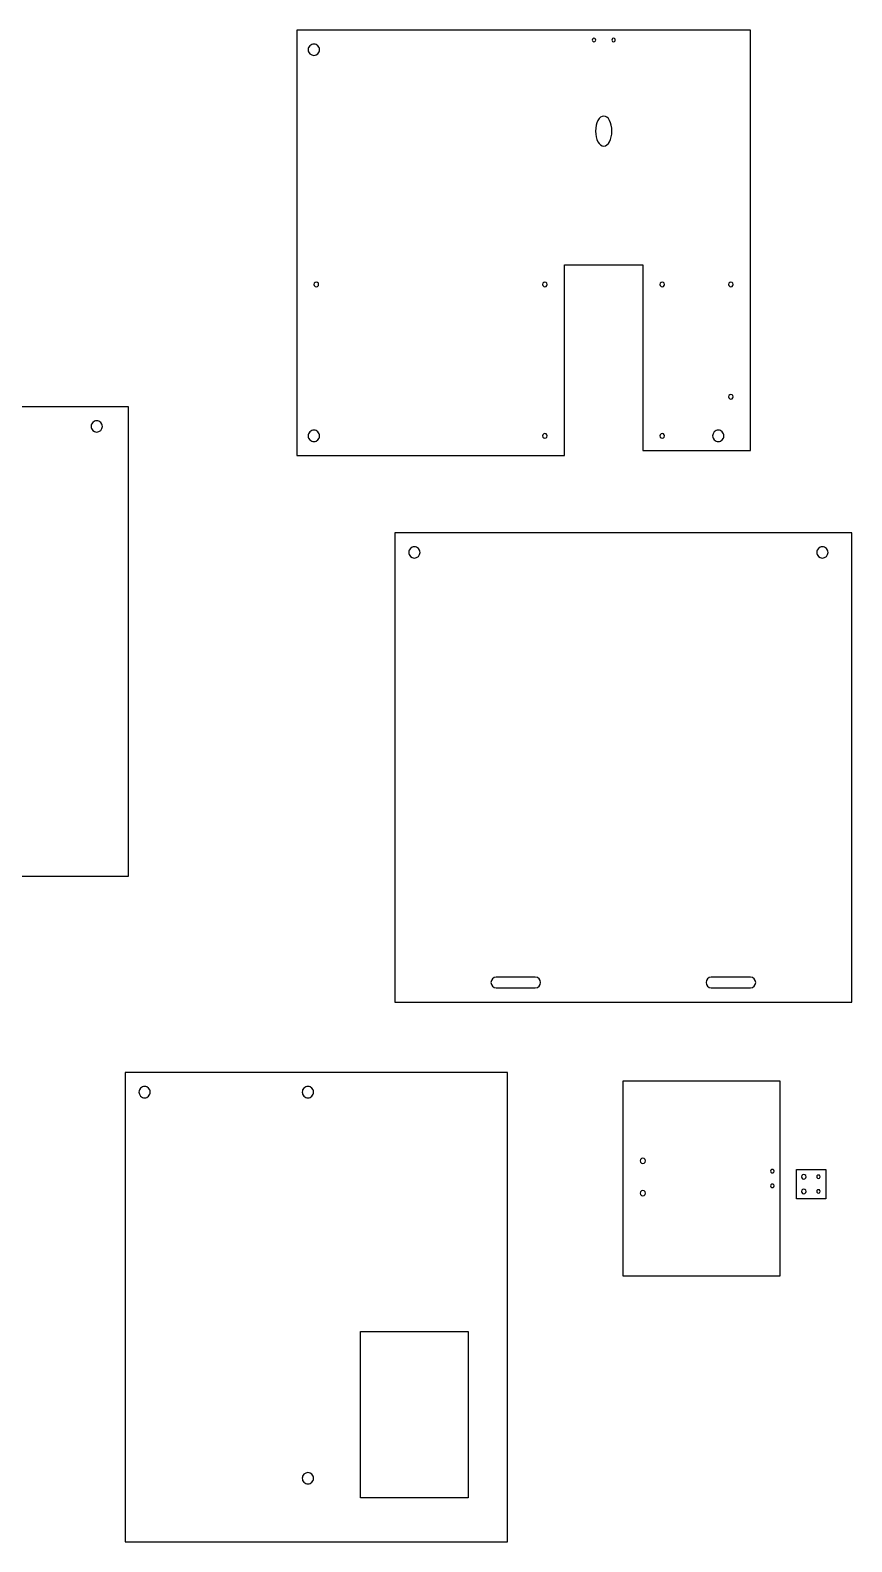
# Model space of a CAD drawing. Extents: x -891 to 831, y 0 to 1780.
# Drawn here: x -303 to 230, y 754 to 1736 of the extents above; entities that cross this region are included whole.
import ezdxf

# ---------------------------------------------------------------- set-up
doc = ezdxf.new("R2010")
doc.units = 0

msp = doc.modelspace()

# ---------------------------------------------------------------- linework, layer by layer
at = {"layer": 'Sketch053'}
for p, q in [((6.55367, 1058.97), (-241.843, 1058.97)), ((-241.843, 1058.97), (-241.843, 754.17)), ((6.55367, 754.17), (6.55367, 1058.97)), ((-232.750106, 1047.011311), (-232.82599, 1046.27)), ((-232.82599, 1046.27), (-232.750106, 1045.528689)), ((-232.534817, 1047.701641), (-232.750106, 1047.011311)), ((-232.750106, 1045.528689), (-232.534817, 1044.838359)), ((-231.745123, 1048.87035), (-232.534817, 1047.701641)), ((-232.534817, 1044.838359), (-231.745123, 1043.66965)), ((-230.575114, 1049.658117), (-231.745123, 1048.87035)), ((-231.745123, 1043.66965), (-230.575114, 1042.881883)), ((-229.88443, 1049.872269), (-230.575114, 1049.658117)), ((-230.575114, 1042.881883), (-229.88443, 1042.667731)), ((-229.142995, 1049.946931), (-229.88443, 1049.872269)), ((-229.88443, 1042.667731), (-229.142995, 1042.593069)), ((-228.40156, 1049.872269), (-229.142995, 1049.946931)), ((-229.142995, 1042.593069), (-228.40156, 1042.667731)), ((-227.710876, 1049.658117), (-228.40156, 1049.872269)), ((-228.40156, 1042.667731), (-227.710876, 1042.881883)), ((-226.540867, 1048.87035), (-227.710876, 1049.658117)), ((-227.710876, 1042.881883), (-226.540867, 1043.66965)), ((-225.751173, 1047.701641), (-226.540867, 1048.87035)), ((-226.540867, 1043.66965), (-225.751173, 1044.838359)), ((-225.535884, 1047.011311), (-225.751173, 1047.701641)), ((-225.751173, 1044.838359), (-225.535884, 1045.528689)), ((-225.46, 1046.27), (-225.535884, 1047.011311)), ((-225.535884, 1045.528689), (-225.46, 1046.27)), ((-225.46, 1046.27), (-225.46, 1046.27)), ((-126.682106, 1047.011311), (-126.75799, 1046.27)), ((-126.75799, 1046.27), (-126.682106, 1045.528689)), ((-126.466817, 1047.701641), (-126.682106, 1047.011311)), ((-126.682106, 1045.528689), (-126.466817, 1044.838359)), ((-125.677123, 1048.87035), (-126.466817, 1047.701641)), ((-126.466817, 1044.838359), (-125.677123, 1043.66965)), ((-124.507114, 1049.658117), (-125.677123, 1048.87035)), ((-125.677123, 1043.66965), (-124.507114, 1042.881883)), ((-123.81643, 1049.872269), (-124.507114, 1049.658117)), ((-124.507114, 1042.881883), (-123.81643, 1042.667731)), ((-123.074995, 1049.946931), (-123.81643, 1049.872269)), ((-123.81643, 1042.667731), (-123.074995, 1042.593069)), ((-122.33356, 1049.872269), (-123.074995, 1049.946931)), ((-123.074995, 1042.593069), (-122.33356, 1042.667731)), ((-121.642876, 1049.658117), (-122.33356, 1049.872269)), ((-122.33356, 1042.667731), (-121.642876, 1042.881883)), ((-120.472867, 1048.87035), (-121.642876, 1049.658117)), ((-121.642876, 1042.881883), (-120.472867, 1043.66965)), ((-119.683173, 1047.701641), (-120.472867, 1048.87035)), ((-120.472867, 1043.66965), (-119.683173, 1044.838359)), ((-119.467884, 1047.011311), (-119.683173, 1047.701641)), ((-119.683173, 1044.838359), (-119.467884, 1045.528689)), ((-119.392, 1046.27), (-119.467884, 1047.011311)), ((-119.467884, 1045.528689), (-119.392, 1046.27)), ((-119.392, 1046.27), (-119.392, 1046.27)), ((-88.9071, 890.695), (-19.0572, 890.695)), ((-88.9071, 782.745), (-88.9071, 890.695)), ((-19.0572, 890.695), (-19.0572, 782.745)), ((-126.682106, 796.186311), (-126.75799, 795.445)), ((-126.75799, 795.445), (-126.682106, 794.703689)), ((-126.466817, 796.876641), (-126.682106, 796.186311)), ((-125.677123, 798.04535), (-126.466817, 796.876641)), ((-124.507114, 798.833117), (-125.677123, 798.04535)), ((-123.81643, 799.047269), (-124.507114, 798.833117)), ((-123.074995, 799.121931), (-123.81643, 799.047269)), ((-122.33356, 799.047269), (-123.074995, 799.121931)), ((-121.642876, 798.833117), (-122.33356, 799.047269)), ((-120.472867, 798.04535), (-121.642876, 798.833117)), ((-119.683173, 796.876641), (-120.472867, 798.04535)), ((-119.467884, 796.186311), (-119.683173, 796.876641)), ((-119.392, 795.445), (-119.467884, 796.186311)), ((-119.467884, 794.703689), (-119.392, 795.445)), ((-119.392, 795.445), (-119.392, 795.445)), ((-126.682106, 794.703689), (-126.466817, 794.013359)), ((-126.466817, 794.013359), (-125.677123, 792.84465)), ((-125.677123, 792.84465), (-124.507114, 792.056883)), ((-124.507114, 792.056883), (-123.81643, 791.842731)), ((-123.81643, 791.842731), (-123.074995, 791.768069)), ((-123.074995, 791.768069), (-122.33356, 791.842731)), ((-122.33356, 791.842731), (-121.642876, 792.056883)), ((-121.642876, 792.056883), (-120.472867, 792.84465)), ((-120.472867, 792.84465), (-119.683173, 794.013359)), ((-119.683173, 794.013359), (-119.467884, 794.703689)), ((-19.0572, 782.745), (-88.9071, 782.745)), ((-241.843, 754.17), (-240.243, 754.17)), ((-240.243, 754.17), (6.55367, 754.17))]:
    msp.add_line(p, q, dxfattribs=at)
at = {"layer": 'Sketch056'}
for p, q in [((194.266, 996.055), (213.316, 996.055)), ((194.266, 977.005), (194.266, 996.055)), ((197.708177, 992.055), (197.504, 991.293)), ((198.266, 992.612823), (197.708177, 992.055)), ((199.028, 992.817), (198.266, 992.612823)), ((199.79, 992.612823), (199.028, 992.817)), ((200.347823, 992.055), (199.79, 992.612823)), ((200.552, 991.293), (200.347823, 992.055)), ((207.573831, 991.85815), (207.4224, 991.293)), ((207.98755, 992.271869), (207.573831, 991.85815)), ((208.5527, 992.4233), (207.98755, 992.271869)), ((209.11785, 992.271869), (208.5527, 992.4233)), ((209.531569, 991.85815), (209.11785, 992.271869)), ((209.683, 991.293), (209.531569, 991.85815)), ((213.316, 996.055), (213.316, 977.005)), ((197.504, 991.293), (197.708177, 990.531)), ((197.708177, 982.53), (197.504, 981.768)), ((197.708177, 990.531), (198.266, 989.973177)), ((198.266, 983.087823), (197.708177, 982.53)), ((198.266, 989.973177), (199.028, 989.769)), ((199.028, 983.292), (198.266, 983.087823)), ((199.028, 989.769), (199.79, 989.973177)), ((199.79, 983.087823), (199.028, 983.292)), ((199.79, 989.973177), (200.347823, 990.531)), ((200.347823, 982.53), (199.79, 983.087823)), ((200.347823, 990.531), (200.552, 991.293)), ((200.552, 981.768), (200.347823, 982.53)), ((200.552, 991.293), (200.552, 991.293)), ((207.4224, 991.293), (207.573831, 990.72785)), ((207.573831, 982.33315), (207.4224, 981.768)), ((207.573831, 990.72785), (207.98755, 990.314131)), ((207.98755, 982.746869), (207.573831, 982.33315)), ((207.98755, 990.314131), (208.5527, 990.1627)), ((208.5527, 982.8983), (207.98755, 982.746869)), ((208.5527, 990.1627), (209.11785, 990.314131)), ((209.11785, 982.746869), (208.5527, 982.8983)), ((209.11785, 990.314131), (209.531569, 990.72785)), ((209.531569, 982.33315), (209.11785, 982.746869)), ((209.531569, 990.72785), (209.683, 991.293)), ((209.683, 981.768), (209.531569, 982.33315)), ((209.683, 991.293), (209.683, 991.293)), ((213.316, 977.005), (194.266, 977.005)), ((197.504, 981.768), (197.708177, 981.006)), ((197.708177, 981.006), (198.266, 980.448177)), ((198.266, 980.448177), (199.028, 980.244)), ((199.028, 980.244), (199.79, 980.448177)), ((199.79, 980.448177), (200.347823, 981.006)), ((200.347823, 981.006), (200.552, 981.768)), ((200.552, 981.768), (200.552, 981.768)), ((207.4224, 981.768), (207.573831, 981.20285)), ((207.573831, 981.20285), (207.98755, 980.789131)), ((207.98755, 980.789131), (208.5527, 980.6377)), ((208.5527, 980.6377), (209.11785, 980.789131)), ((209.11785, 980.789131), (209.531569, 981.20285)), ((209.531569, 981.20285), (209.683, 981.768)), ((209.683, 981.768), (209.683, 981.768))]:
    msp.add_line(p, q, dxfattribs=at)
at = {"layer": 'Sketch057'}
for p, q in [((81.7914, 1053.66), (183.391, 1053.66)), ((81.7914, 926.66), (81.7914, 1053.66)), ((183.391, 1053.66), (183.391, 926.66)), ((92.995601, 1002.4536), (92.7642, 1001.59)), ((92.7642, 1001.59), (92.995601, 1000.7264)), ((93.6278, 1003.085799), (92.995601, 1002.4536)), ((94.4914, 1003.3172), (93.6278, 1003.085799)), ((95.355, 1003.085799), (94.4914, 1003.3172)), ((95.987199, 1002.4536), (95.355, 1003.085799)), ((96.2186, 1001.59), (95.987199, 1002.4536)), ((95.987199, 1000.7264), (96.2186, 1001.59)), ((96.2186, 1001.59), (96.2186, 1001.59)), ((92.995601, 1000.7264), (93.6278, 1000.094201)), ((93.6278, 1000.094201), (94.4914, 999.8628)), ((94.4914, 999.8628), (95.355, 1000.094201)), ((95.355, 1000.094201), (95.987199, 1000.7264)), ((177.649831, 995.48815), (177.4984, 994.923)), ((177.4984, 994.923), (177.649831, 994.35785)), ((178.06355, 995.901869), (177.649831, 995.48815)), ((177.649831, 994.35785), (178.06355, 993.944131)), ((178.6287, 996.0533), (178.06355, 995.901869)), ((178.06355, 993.944131), (178.6287, 993.7927)), ((179.19385, 995.901869), (178.6287, 996.0533)), ((178.6287, 993.7927), (179.19385, 993.944131)), ((179.607569, 995.48815), (179.19385, 995.901869)), ((179.19385, 993.944131), (179.607569, 994.35785)), ((179.759, 994.923), (179.607569, 995.48815)), ((179.607569, 994.35785), (179.759, 994.923)), ((179.759, 994.923), (179.759, 994.923)), ((93.6278, 982.130799), (92.995601, 981.4986)), ((94.4914, 982.3622), (93.6278, 982.130799)), ((95.355, 982.130799), (94.4914, 982.3622)), ((95.987199, 981.4986), (95.355, 982.130799)), ((177.649831, 985.96315), (177.4984, 985.398)), ((177.4984, 985.398), (177.649831, 984.83285)), ((178.06355, 986.376869), (177.649831, 985.96315)), ((177.649831, 984.83285), (178.06355, 984.419131)), ((178.6287, 986.5283), (178.06355, 986.376869)), ((178.06355, 984.419131), (178.6287, 984.2677)), ((179.19385, 986.376869), (178.6287, 986.5283)), ((178.6287, 984.2677), (179.19385, 984.419131)), ((179.607569, 985.96315), (179.19385, 986.376869)), ((179.19385, 984.419131), (179.607569, 984.83285)), ((179.759, 985.398), (179.607569, 985.96315)), ((179.607569, 984.83285), (179.759, 985.398)), ((179.759, 985.398), (179.759, 985.398)), ((92.995601, 981.4986), (92.7642, 980.635)), ((92.7642, 980.635), (92.995601, 979.7714)), ((92.995601, 979.7714), (93.6278, 979.139201)), ((93.6278, 979.139201), (94.4914, 978.9078)), ((94.4914, 978.9078), (95.355, 979.139201)), ((95.355, 979.139201), (95.987199, 979.7714)), ((96.2186, 980.635), (95.987199, 981.4986)), ((95.987199, 979.7714), (96.2186, 980.635)), ((96.2186, 980.635), (96.2186, 980.635)), ((183.391, 926.66), (81.7914, 926.66))]:
    msp.add_line(p, q, dxfattribs=at)
at = {"layer": 'Sketch058'}
for p, q in [((230.172, 1409.58), (-66.5895, 1409.58)), ((-66.5895, 1409.58), (-66.5895, 1104.78)), ((230.172, 1104.78), (230.172, 1409.58)), ((-57.496606, 1397.621311), (-57.57249, 1396.88)), ((-57.57249, 1396.88), (-57.496606, 1396.138689)), ((-57.281317, 1398.311641), (-57.496606, 1397.621311)), ((-57.496606, 1396.138689), (-57.281317, 1395.448359)), ((-56.491623, 1399.48035), (-57.281317, 1398.311641)), ((-57.281317, 1395.448359), (-56.491623, 1394.27965)), ((-55.321614, 1400.268117), (-56.491623, 1399.48035)), ((-54.63093, 1400.482269), (-55.321614, 1400.268117)), ((-53.889495, 1400.556931), (-54.63093, 1400.482269)), ((-53.14806, 1400.482269), (-53.889495, 1400.556931)), ((-52.457376, 1400.268117), (-53.14806, 1400.482269)), ((-51.287367, 1399.48035), (-52.457376, 1400.268117)), ((-50.497673, 1398.311641), (-51.287367, 1399.48035)), ((-51.287367, 1394.27965), (-50.497673, 1395.448359)), ((-50.282384, 1397.621311), (-50.497673, 1398.311641)), ((-50.497673, 1395.448359), (-50.282384, 1396.138689)), ((-50.2065, 1396.88), (-50.282384, 1397.621311)), ((-50.282384, 1396.138689), (-50.2065, 1396.88)), ((-50.2065, 1396.88), (-50.2065, 1396.88)), ((207.513894, 1397.621311), (207.43801, 1396.88)), ((207.43801, 1396.88), (207.513894, 1396.138689)), ((207.729183, 1398.311641), (207.513894, 1397.621311)), ((207.513894, 1396.138689), (207.729183, 1395.448359)), ((208.518877, 1399.48035), (207.729183, 1398.311641)), ((207.729183, 1395.448359), (208.518877, 1394.27965)), ((209.688886, 1400.268117), (208.518877, 1399.48035)), ((210.37957, 1400.482269), (209.688886, 1400.268117)), ((211.121005, 1400.556931), (210.37957, 1400.482269)), ((211.86244, 1400.482269), (211.121005, 1400.556931)), ((212.553124, 1400.268117), (211.86244, 1400.482269)), ((213.723133, 1399.48035), (212.553124, 1400.268117)), ((214.512827, 1398.311641), (213.723133, 1399.48035)), ((213.723133, 1394.27965), (214.512827, 1395.448359)), ((214.728116, 1397.621311), (214.512827, 1398.311641)), ((214.512827, 1395.448359), (214.728116, 1396.138689)), ((214.804, 1396.88), (214.728116, 1397.621311)), ((214.728116, 1396.138689), (214.804, 1396.88)), ((214.804, 1396.88), (214.804, 1396.88)), ((-56.491623, 1394.27965), (-55.321614, 1393.491883)), ((-55.321614, 1393.491883), (-54.63093, 1393.277731)), ((-54.63093, 1393.277731), (-53.889495, 1393.203069)), ((-53.889495, 1393.203069), (-53.14806, 1393.277731)), ((-53.14806, 1393.277731), (-52.457376, 1393.491883)), ((-52.457376, 1393.491883), (-51.287367, 1394.27965)), ((208.518877, 1394.27965), (209.688886, 1393.491883)), ((209.688886, 1393.491883), (210.37957, 1393.277731)), ((210.37957, 1393.277731), (211.121005, 1393.203069)), ((211.121005, 1393.203069), (211.86244, 1393.277731)), ((211.86244, 1393.277731), (212.553124, 1393.491883)), ((212.553124, 1393.491883), (213.723133, 1394.27965)), ((-3.180066, 1119.903603), (-3.913452, 1118.814307)), ((-2.092024, 1120.638849), (-3.180066, 1119.903603)), ((-0.759183, 1120.91), (-2.092024, 1120.638849)), ((24.6408, 1120.91), (-0.759133, 1120.91)), ((25.973741, 1120.636839), (24.6409, 1120.90799)), ((27.061783, 1119.901593), (25.973741, 1120.636839)), ((27.795169, 1118.812297), (27.061783, 1119.901593)), ((136.519117, 1119.903603), (135.785731, 1118.814307)), ((137.607159, 1120.638849), (136.519117, 1119.903603)), ((138.94, 1120.91), (137.607159, 1120.638849)), ((164.34, 1120.91), (138.94, 1120.91)), ((165.672841, 1120.636839), (164.34, 1120.90799)), ((166.760883, 1119.901593), (165.672841, 1120.636839)), ((167.494269, 1118.812297), (166.760883, 1119.901593)), ((-3.913452, 1118.814307), (-4.182327, 1117.481005)), ((-4.182327, 1117.481005), (-3.913452, 1116.147703)), ((-3.913452, 1116.147703), (-3.180066, 1115.058407)), ((-3.180066, 1115.058407), (-2.092024, 1114.323161)), ((-2.092024, 1114.323161), (-0.759183, 1114.05201)), ((-0.759133, 1114.05), (24.6408, 1114.05)), ((24.6409, 1114.05), (25.973741, 1114.321151)), ((25.973741, 1114.321151), (27.061783, 1115.056397)), ((27.061783, 1115.056397), (27.795169, 1116.145693)), ((28.064044, 1117.478995), (27.795169, 1118.812297)), ((27.795169, 1116.145693), (28.064044, 1117.478995)), ((135.785731, 1118.814307), (135.516856, 1117.481005)), ((135.516856, 1117.481005), (135.785731, 1116.147703)), ((135.785731, 1116.147703), (136.519117, 1115.058407)), ((136.519117, 1115.058407), (137.607159, 1114.323161)), ((137.607159, 1114.323161), (138.94, 1114.05201)), ((138.94, 1114.05), (164.34, 1114.05)), ((164.34, 1114.05), (165.672841, 1114.321151)), ((165.672841, 1114.321151), (166.760883, 1115.056397)), ((166.760883, 1115.056397), (167.494269, 1116.145693)), ((167.763144, 1117.478995), (167.494269, 1118.812297)), ((167.494269, 1116.145693), (167.763144, 1117.478995)), ((-66.5895, 1104.78), (230.172, 1104.78))]:
    msp.add_line(p, q, dxfattribs=at)
at = {"layer": 'Sketch060'}
for p, q in [((-239.511, 1491.45), (-536.273, 1491.45)), ((-239.511, 1186.65), (-239.511, 1491.45)), ((-263.820106, 1479.491311), (-263.89599, 1478.75)), ((-263.89599, 1478.75), (-263.820106, 1478.008689)), ((-263.604817, 1480.181641), (-263.820106, 1479.491311)), ((-263.820106, 1478.008689), (-263.604817, 1477.318359)), ((-262.815123, 1481.35035), (-263.604817, 1480.181641)), ((-263.604817, 1477.318359), (-262.815123, 1476.14965)), ((-261.645114, 1482.138117), (-262.815123, 1481.35035)), ((-262.815123, 1476.14965), (-261.645114, 1475.361883)), ((-260.95443, 1482.352269), (-261.645114, 1482.138117)), ((-261.645114, 1475.361883), (-260.95443, 1475.147731)), ((-260.212995, 1482.426931), (-260.95443, 1482.352269)), ((-260.95443, 1475.147731), (-260.212995, 1475.073069)), ((-259.47156, 1482.352269), (-260.212995, 1482.426931)), ((-260.212995, 1475.073069), (-259.47156, 1475.147731)), ((-258.780876, 1482.138117), (-259.47156, 1482.352269)), ((-259.47156, 1475.147731), (-258.780876, 1475.361883)), ((-257.610867, 1481.35035), (-258.780876, 1482.138117)), ((-258.780876, 1475.361883), (-257.610867, 1476.14965)), ((-256.821173, 1480.181641), (-257.610867, 1481.35035)), ((-257.610867, 1476.14965), (-256.821173, 1477.318359)), ((-256.605884, 1479.491311), (-256.821173, 1480.181641)), ((-256.821173, 1477.318359), (-256.605884, 1478.008689)), ((-256.53, 1478.75), (-256.605884, 1479.491311)), ((-256.605884, 1478.008689), (-256.53, 1478.75)), ((-256.53, 1478.75), (-256.53, 1478.75)), ((-536.273, 1186.65), (-239.511, 1186.65))]:
    msp.add_line(p, q, dxfattribs=at)
at = {"layer": 'Sketch061'}
for p, q in [((164.341, 1736.11), (-130.299, 1736.11)), ((-130.299, 1736.11), (-130.299, 1583.71)), ((61.761931, 1730.32515), (61.6105, 1729.76)), ((61.6105, 1729.76), (61.761931, 1729.19485)), ((62.17565, 1730.738869), (61.761931, 1730.32515)), ((61.761931, 1729.19485), (62.17565, 1728.781131)), ((62.7408, 1730.8903), (62.17565, 1730.738869)), ((62.17565, 1728.781131), (62.7408, 1728.6297)), ((63.30595, 1730.738869), (62.7408, 1730.8903)), ((62.7408, 1728.6297), (63.30595, 1728.781131)), ((63.719669, 1730.32515), (63.30595, 1730.738869)), ((63.30595, 1728.781131), (63.719669, 1729.19485)), ((63.8711, 1729.76), (63.719669, 1730.32515)), ((63.719669, 1729.19485), (63.8711, 1729.76)), ((63.8711, 1729.76), (63.8711, 1729.76)), ((74.461831, 1730.32515), (74.3104, 1729.76)), ((74.3104, 1729.76), (74.461831, 1729.19485)), ((74.87555, 1730.738869), (74.461831, 1730.32515)), ((74.461831, 1729.19485), (74.87555, 1728.781131)), ((75.4407, 1730.8903), (74.87555, 1730.738869)), ((74.87555, 1728.781131), (75.4407, 1728.6297)), ((76.00585, 1730.738869), (75.4407, 1730.8903)), ((75.4407, 1728.6297), (76.00585, 1728.781131)), ((76.419569, 1730.32515), (76.00585, 1730.738869)), ((76.00585, 1728.781131), (76.419569, 1729.19485)), ((76.571, 1729.76), (76.419569, 1730.32515)), ((76.419569, 1729.19485), (76.571, 1729.76)), ((76.571, 1729.76), (76.571, 1729.76)), ((164.341, 1583.71), (164.341, 1736.11)), ((-122.794106, 1724.151311), (-122.86999, 1723.41)), ((-122.86999, 1723.41), (-122.794106, 1722.668689)), ((-122.578817, 1724.841641), (-122.794106, 1724.151311)), ((-122.794106, 1722.668689), (-122.578817, 1721.978359)), ((-121.789123, 1726.01035), (-122.578817, 1724.841641)), ((-122.578817, 1721.978359), (-121.789123, 1720.80965)), ((-120.619114, 1726.798117), (-121.789123, 1726.01035)), ((-121.789123, 1720.80965), (-120.619114, 1720.021883)), ((-119.92843, 1727.012269), (-120.619114, 1726.798117)), ((-120.619114, 1720.021883), (-119.92843, 1719.807731)), ((-119.186995, 1727.086931), (-119.92843, 1727.012269)), ((-119.92843, 1719.807731), (-119.186995, 1719.733069)), ((-118.44556, 1727.012269), (-119.186995, 1727.086931)), ((-119.186995, 1719.733069), (-118.44556, 1719.807731)), ((-117.754876, 1726.798117), (-118.44556, 1727.012269)), ((-118.44556, 1719.807731), (-117.754876, 1720.021883)), ((-116.584867, 1726.01035), (-117.754876, 1726.798117)), ((-117.754876, 1720.021883), (-116.584867, 1720.80965)), ((-115.795173, 1724.841641), (-116.584867, 1726.01035)), ((-116.584867, 1720.80965), (-115.795173, 1721.978359)), ((-115.579884, 1724.151311), (-115.795173, 1724.841641)), ((-115.795173, 1721.978359), (-115.579884, 1722.668689)), ((-115.504, 1723.41), (-115.579884, 1724.151311)), ((-115.579884, 1722.668689), (-115.504, 1723.41)), ((-115.504, 1723.41), (-115.504, 1723.41)), ((67.014458, 1679.597715), (66.108403, 1678.695226)), ((68.015701, 1680.168073), (67.014458, 1679.597715)), ((69.090685, 1680.36694), (68.015701, 1680.168073)), ((70.165669, 1680.168073), (69.090685, 1680.36694)), ((71.166913, 1679.597715), (70.165669, 1680.168073)), ((72.072968, 1678.695226), (71.166913, 1679.597715)), ((63.865064, 1672.551199), (63.756695, 1670.578483)), ((63.756695, 1670.578483), (63.865062, 1668.605767)), ((64.175869, 1674.388593), (63.865064, 1672.551199)), ((64.66766, 1676.051303), (64.175869, 1674.388593)), ((65.318988, 1677.499968), (64.66766, 1676.051303)), ((66.108403, 1678.695226), (65.318988, 1677.499968)), ((72.862383, 1677.499968), (72.072968, 1678.695226)), ((73.513711, 1676.051303), (72.862383, 1677.499968)), ((74.005502, 1674.388593), (73.513711, 1676.051303)), ((74.316306, 1672.551199), (74.005502, 1674.388593)), ((74.424675, 1670.578483), (74.316306, 1672.551199)), ((74.316309, 1668.605767), (74.424675, 1670.578483)), ((63.865062, 1668.605767), (64.175863, 1666.768371)), ((64.175863, 1666.768371), (64.667652, 1665.105659)), ((64.667652, 1665.105659), (65.318977, 1663.656991)), ((65.318977, 1663.656991), (66.108391, 1662.461729)), ((66.108391, 1662.461729), (67.014444, 1661.559236)), ((67.014444, 1661.559236), (68.015687, 1660.988872)), ((68.015687, 1660.988872), (69.090671, 1660.79)), ((69.0907, 1660.79), (70.165684, 1660.988872)), ((70.165684, 1660.988872), (71.166927, 1661.559236)), ((71.166927, 1661.559236), (72.07298, 1662.461729)), ((72.07298, 1662.461729), (72.862394, 1663.656991)), ((72.862394, 1663.656991), (73.513719, 1665.105659)), ((73.513719, 1665.105659), (74.005508, 1666.768371)), ((74.005508, 1666.768371), (74.316309, 1668.605767)), ((-130.299, 1583.71), (-130.299, 1459.89)), ((43.5839, 1459.89), (43.5839, 1583.71)), ((43.5839, 1583.71), (94.3838, 1583.71)), ((94.3838, 1583.71), (94.3838, 1463.06)), ((164.341, 1463.06), (164.341, 1583.71)), ((-118.918823, 1571.772), (-119.123, 1571.01)), ((-118.361, 1572.329823), (-118.918823, 1571.772)), ((-117.599, 1572.534), (-118.361, 1572.329823)), ((-116.837, 1572.329823), (-117.599, 1572.534)), ((-116.279177, 1571.772), (-116.837, 1572.329823)), ((-116.075, 1571.01), (-116.279177, 1571.772)), ((29.563977, 1571.772), (29.3598, 1571.01)), ((30.1218, 1572.329823), (29.563977, 1571.772)), ((30.8838, 1572.534), (30.1218, 1572.329823)), ((31.6458, 1572.329823), (30.8838, 1572.534)), ((32.203623, 1571.772), (31.6458, 1572.329823)), ((32.4078, 1571.01), (32.203623, 1571.772)), ((105.764177, 1571.772), (105.56, 1571.01)), ((106.322, 1572.329823), (105.764177, 1571.772)), ((107.084, 1572.534), (106.322, 1572.329823)), ((107.846, 1572.329823), (107.084, 1572.534)), ((108.403823, 1571.772), (107.846, 1572.329823)), ((108.608, 1571.01), (108.403823, 1571.772)), ((150.321177, 1571.772), (150.117, 1571.01)), ((150.879, 1572.329823), (150.321177, 1571.772)), ((151.641, 1572.534), (150.879, 1572.329823)), ((152.403, 1572.329823), (151.641, 1572.534)), ((152.960823, 1571.772), (152.403, 1572.329823)), ((153.165, 1571.01), (152.960823, 1571.772)), ((-119.123, 1571.01), (-118.918823, 1570.248)), ((-118.918823, 1570.248), (-118.361, 1569.690177)), ((-118.361, 1569.690177), (-117.599, 1569.486)), ((-117.599, 1569.486), (-116.837, 1569.690177)), ((-116.837, 1569.690177), (-116.279177, 1570.248)), ((-116.279177, 1570.248), (-116.075, 1571.01)), ((-116.075, 1571.01), (-116.075, 1571.01)), ((29.3598, 1571.01), (29.563977, 1570.248)), ((29.563977, 1570.248), (30.1218, 1569.690177)), ((30.1218, 1569.690177), (30.8838, 1569.486)), ((30.8838, 1569.486), (31.6458, 1569.690177)), ((31.6458, 1569.690177), (32.203623, 1570.248)), ((32.203623, 1570.248), (32.4078, 1571.01)), ((32.4078, 1571.01), (32.4078, 1571.01)), ((105.56, 1571.01), (105.764177, 1570.248)), ((105.764177, 1570.248), (106.322, 1569.690177)), ((106.322, 1569.690177), (107.084, 1569.486)), ((107.084, 1569.486), (107.846, 1569.690177)), ((107.846, 1569.690177), (108.403823, 1570.248)), ((108.403823, 1570.248), (108.608, 1571.01)), ((108.608, 1571.01), (108.608, 1571.01)), ((150.117, 1571.01), (150.321177, 1570.248)), ((150.321177, 1570.248), (150.879, 1569.690177)), ((150.879, 1569.690177), (151.641, 1569.486)), ((151.641, 1569.486), (152.403, 1569.690177)), ((152.403, 1569.690177), (152.960823, 1570.248)), ((152.960823, 1570.248), (153.165, 1571.01)), ((153.165, 1571.01), (153.165, 1571.01)), ((150.321177, 1498.752), (150.117, 1497.99)), ((150.117, 1497.99), (150.321177, 1497.228)), ((150.879, 1499.309823), (150.321177, 1498.752)), ((150.321177, 1497.228), (150.879, 1496.670177)), ((151.641, 1499.514), (150.879, 1499.309823)), ((150.879, 1496.670177), (151.641, 1496.466)), ((152.403, 1499.309823), (151.641, 1499.514)), ((151.641, 1496.466), (152.403, 1496.670177)), ((152.960823, 1498.752), (152.403, 1499.309823)), ((152.403, 1496.670177), (152.960823, 1497.228)), ((153.165, 1497.99), (152.960823, 1498.752)), ((152.960823, 1497.228), (153.165, 1497.99)), ((153.165, 1497.99), (153.165, 1497.99)), ((-122.794106, 1473.331311), (-122.86999, 1472.59)), ((-122.578817, 1474.021641), (-122.794106, 1473.331311)), ((-121.789123, 1475.19035), (-122.578817, 1474.021641)), ((-120.619114, 1475.978117), (-121.789123, 1475.19035)), ((-119.92843, 1476.192269), (-120.619114, 1475.978117)), ((-119.186995, 1476.266931), (-119.92843, 1476.192269)), ((-118.44556, 1476.192269), (-119.186995, 1476.266931)), ((-117.754876, 1475.978117), (-118.44556, 1476.192269)), ((-116.584867, 1475.19035), (-117.754876, 1475.978117)), ((-115.795173, 1474.021641), (-116.584867, 1475.19035)), ((-115.579884, 1473.331311), (-115.795173, 1474.021641)), ((-115.504, 1472.59), (-115.579884, 1473.331311)), ((29.563977, 1473.352), (29.3598, 1472.59)), ((30.1218, 1473.909823), (29.563977, 1473.352)), ((30.8838, 1474.114), (30.1218, 1473.909823)), ((31.6458, 1473.909823), (30.8838, 1474.114)), ((32.203623, 1473.352), (31.6458, 1473.909823)), ((32.4078, 1472.59), (32.203623, 1473.352)), ((105.764177, 1473.352), (105.56, 1472.59)), ((106.322, 1473.909823), (105.764177, 1473.352)), ((107.084, 1474.114), (106.322, 1473.909823)), ((107.846, 1473.909823), (107.084, 1474.114)), ((108.403823, 1473.352), (107.846, 1473.909823)), ((108.608, 1472.59), (108.403823, 1473.352)), ((139.839894, 1473.331311), (139.76401, 1472.59)), ((140.055183, 1474.021641), (139.839894, 1473.331311)), ((140.844877, 1475.19035), (140.055183, 1474.021641)), ((142.014886, 1475.978117), (140.844877, 1475.19035)), ((142.70557, 1476.192269), (142.014886, 1475.978117)), ((143.447005, 1476.266931), (142.70557, 1476.192269)), ((144.18844, 1476.192269), (143.447005, 1476.266931)), ((144.879124, 1475.978117), (144.18844, 1476.192269)), ((146.049133, 1475.19035), (144.879124, 1475.978117)), ((146.838827, 1474.021641), (146.049133, 1475.19035)), ((147.054116, 1473.331311), (146.838827, 1474.021641)), ((147.13, 1472.59), (147.054116, 1473.331311)), ((-122.86999, 1472.59), (-122.794106, 1471.848689)), ((-122.794106, 1471.848689), (-122.578817, 1471.158359)), ((-122.578817, 1471.158359), (-121.789123, 1469.98965)), ((-121.789123, 1469.98965), (-120.619114, 1469.201883)), ((-120.619114, 1469.201883), (-119.92843, 1468.987731)), ((-119.92843, 1468.987731), (-119.186995, 1468.913069)), ((-119.186995, 1468.913069), (-118.44556, 1468.987731)), ((-118.44556, 1468.987731), (-117.754876, 1469.201883)), ((-117.754876, 1469.201883), (-116.584867, 1469.98965)), ((-116.584867, 1469.98965), (-115.795173, 1471.158359)), ((-115.795173, 1471.158359), (-115.579884, 1471.848689)), ((-115.579884, 1471.848689), (-115.504, 1472.59)), ((-115.504, 1472.59), (-115.504, 1472.59)), ((29.3598, 1472.59), (29.563977, 1471.828)), ((29.563977, 1471.828), (30.1218, 1471.270177)), ((30.1218, 1471.270177), (30.8838, 1471.066)), ((30.8838, 1471.066), (31.6458, 1471.270177)), ((31.6458, 1471.270177), (32.203623, 1471.828)), ((32.203623, 1471.828), (32.4078, 1472.59)), ((32.4078, 1472.59), (32.4078, 1472.59)), ((105.56, 1472.59), (105.764177, 1471.828)), ((105.764177, 1471.828), (106.322, 1471.270177)), ((106.322, 1471.270177), (107.084, 1471.066)), ((107.084, 1471.066), (107.846, 1471.270177)), ((107.846, 1471.270177), (108.403823, 1471.828)), ((108.403823, 1471.828), (108.608, 1472.59)), ((108.608, 1472.59), (108.608, 1472.59)), ((139.76401, 1472.59), (139.839894, 1471.848689)), ((139.839894, 1471.848689), (140.055183, 1471.158359)), ((140.055183, 1471.158359), (140.844877, 1469.98965)), ((140.844877, 1469.98965), (142.014886, 1469.201883)), ((142.014886, 1469.201883), (142.70557, 1468.987731)), ((142.70557, 1468.987731), (143.447005, 1468.913069)), ((143.447005, 1468.913069), (144.18844, 1468.987731)), ((144.18844, 1468.987731), (144.879124, 1469.201883)), ((144.879124, 1469.201883), (146.049133, 1469.98965)), ((146.049133, 1469.98965), (146.838827, 1471.158359)), ((146.838827, 1471.158359), (147.054116, 1471.848689)), ((147.054116, 1471.848689), (147.13, 1472.59)), ((147.13, 1472.59), (147.13, 1472.59)), ((-130.299, 1459.89), (43.5839, 1459.89)), ((94.3838, 1463.06), (164.341, 1463.06))]:
    msp.add_line(p, q, dxfattribs=at)

doc.saveas('drawing.dxf')
